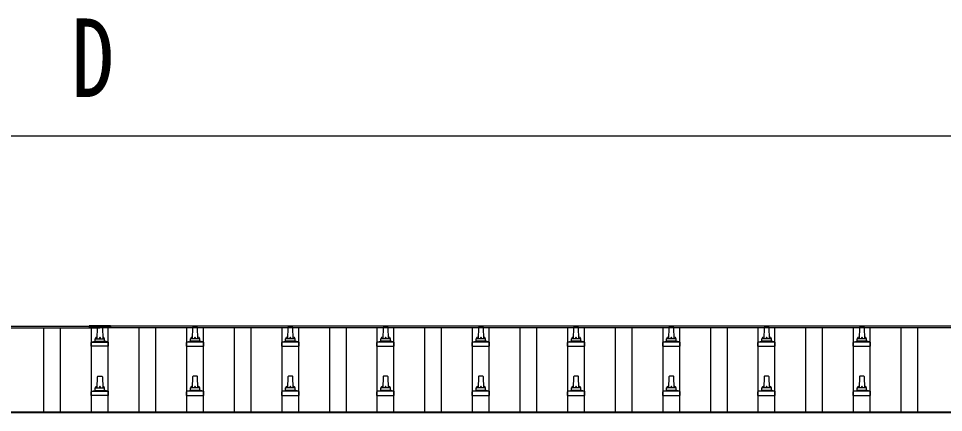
# Model space of a CAD drawing. Units: millimetres, scale not verified. Extents: x -21025 to 21025, y -14850 to 14850.
# Drawn here: x -9705 to -7763, y -901 to -73 of the extents above; entities that cross this region are included whole.
import ezdxf
from ezdxf.enums import TextEntityAlignment as Align

# ---------------------------------------------------------------- set-up
doc = ezdxf.new("R2010")
doc.units = ezdxf.units.MM
doc.header["$LTSCALE"] = 60
for name, color, linetype in [('0-5_YKK_13', 4, 'Continuous'), ('0-6_YKK_A1', 4, 'Continuous'), ('0-7_YKK_D', 6, 'Continuous')]:
    doc.layers.add(name, color=color, linetype=linetype)
doc.styles.add('ＭＳ ゴシック', font='')
doc.styles.get('ＭＳ ゴシック').set_extended_font_data('MS Gothic')

msp = doc.modelspace()

# ---------------------------------------------------------------- linework, layer by layer
at = {"layer": '0-5_YKK_13'}
for p, q in [((-9556.4, -718.1), (-9556.4, -720.95)), ((-9511.4, -718.1), (-9556.4, -718.1)), ((-9511.4, -718.1), (-9511.4, -720.95)), ((-9511.4, -719.95), (-9556.4, -719.95)), ((-9511.4, -720.95), (-9556.4, -720.95)), ((-9539.9, -745.62), (-9539.17, -722.1)), ((-9538.18, -721.12), (-9529.63, -721.12)), ((-9528.63, -722.1), (-9527.9, -745.62)), ((-9339.17, -722.1), (-9339.9, -745.62)), ((-9329.63, -721.12), (-9338.18, -721.12)), ((-9327.9, -745.62), (-9328.63, -722.1)), ((-9139.17, -722.1), (-9139.9, -745.62)), ((-9129.63, -721.12), (-9138.18, -721.12)), ((-9127.9, -745.62), (-9128.63, -722.1)), ((-8939.17, -722.1), (-8939.9, -745.62)), ((-8929.63, -721.12), (-8938.18, -721.12)), ((-8927.9, -745.62), (-8928.63, -722.1)), ((-8739.17, -722.1), (-8739.9, -745.62)), ((-8729.63, -721.12), (-8738.18, -721.12)), ((-8727.9, -745.62), (-8728.63, -722.1)), ((-8539.17, -722.1), (-8539.9, -745.62)), ((-8529.63, -721.12), (-8538.18, -721.12)), ((-8527.9, -745.62), (-8528.63, -722.1)), ((-8339.17, -722.1), (-8339.9, -745.62)), ((-8329.63, -721.12), (-8338.18, -721.12)), ((-8327.9, -745.62), (-8328.63, -722.1)), ((-8139.17, -722.1), (-8139.9, -745.62)), ((-8129.63, -721.12), (-8138.18, -721.12)), ((-8127.9, -745.62), (-8128.63, -722.1)), ((-7939.17, -722.1), (-7939.9, -745.62)), ((-7929.63, -721.12), (-7938.18, -721.12)), ((-7927.9, -745.62), (-7928.63, -722.1)), ((-9552.15, -761.12), (-9552.15, -753.41)), ((-9551.77, -752.62), (-9516.03, -752.62)), ((-9551.39, -752.44), (-9544.67, -750.81)), ((-9544.28, -750.62), (-9523.52, -750.62)), ((-9543.9, -749.84), (-9543.9, -745.62)), ((-9542.9, -745.62), (-9524.9, -745.62)), ((-9523.9, -749.84), (-9523.9, -745.62)), ((-9516.42, -752.44), (-9523.14, -750.81)), ((-9515.65, -761.12), (-9515.65, -753.41)), ((-9352.15, -761.12), (-9352.15, -753.41)), ((-9316.03, -752.62), (-9351.77, -752.62)), ((-9351.39, -752.44), (-9344.67, -750.81)), ((-9323.52, -750.62), (-9344.28, -750.62)), ((-9343.9, -749.84), (-9343.9, -745.62)), ((-9324.9, -745.62), (-9342.9, -745.62)), ((-9323.9, -749.84), (-9323.9, -745.62)), ((-9316.42, -752.44), (-9323.14, -750.81)), ((-9315.65, -761.12), (-9315.65, -753.41)), ((-9152.15, -761.12), (-9152.15, -753.41)), ((-9116.03, -752.62), (-9151.77, -752.62)), ((-9151.39, -752.44), (-9144.67, -750.81)), ((-9123.52, -750.62), (-9144.28, -750.62)), ((-9143.9, -749.84), (-9143.9, -745.62)), ((-9124.9, -745.62), (-9142.9, -745.62)), ((-9123.9, -749.84), (-9123.9, -745.62)), ((-9116.42, -752.44), (-9123.14, -750.81)), ((-9115.65, -761.12), (-9115.65, -753.41)), ((-8952.15, -761.12), (-8952.15, -753.41)), ((-8916.03, -752.62), (-8951.77, -752.62)), ((-8951.39, -752.44), (-8944.67, -750.81)), ((-8923.52, -750.62), (-8944.28, -750.62)), ((-8943.9, -749.84), (-8943.9, -745.62)), ((-8924.9, -745.62), (-8942.9, -745.62)), ((-8923.9, -749.84), (-8923.9, -745.62)), ((-8916.42, -752.44), (-8923.14, -750.81)), ((-8915.65, -761.12), (-8915.65, -753.41)), ((-8752.15, -761.12), (-8752.15, -753.41)), ((-8716.03, -752.62), (-8751.77, -752.62)), ((-8751.39, -752.44), (-8744.67, -750.81)), ((-8723.52, -750.62), (-8744.28, -750.62)), ((-8743.9, -749.84), (-8743.9, -745.62)), ((-8724.9, -745.62), (-8742.9, -745.62)), ((-8723.9, -749.84), (-8723.9, -745.62)), ((-8716.42, -752.44), (-8723.14, -750.81)), ((-8715.65, -761.12), (-8715.65, -753.41)), ((-8552.15, -761.12), (-8552.15, -753.41)), ((-8516.03, -752.62), (-8551.77, -752.62)), ((-8551.39, -752.44), (-8544.67, -750.81)), ((-8523.52, -750.62), (-8544.28, -750.62)), ((-8543.9, -749.84), (-8543.9, -745.62)), ((-8524.9, -745.62), (-8542.9, -745.62)), ((-8523.9, -749.84), (-8523.9, -745.62)), ((-8516.42, -752.44), (-8523.14, -750.81)), ((-8515.65, -761.12), (-8515.65, -753.41)), ((-8352.15, -761.12), (-8352.15, -753.41)), ((-8316.03, -752.62), (-8351.77, -752.62)), ((-8351.39, -752.44), (-8344.67, -750.81)), ((-8323.52, -750.62), (-8344.28, -750.62)), ((-8343.9, -749.84), (-8343.9, -745.62)), ((-8324.9, -745.62), (-8342.9, -745.62)), ((-8323.9, -749.84), (-8323.9, -745.62)), ((-8316.42, -752.44), (-8323.14, -750.81)), ((-8315.65, -761.12), (-8315.65, -753.41)), ((-8152.15, -761.12), (-8152.15, -753.41)), ((-8116.03, -752.62), (-8151.77, -752.62)), ((-8151.39, -752.44), (-8144.67, -750.81)), ((-8123.52, -750.62), (-8144.28, -750.62)), ((-8143.9, -749.84), (-8143.9, -745.62)), ((-8124.9, -745.62), (-8142.9, -745.62)), ((-8123.9, -749.84), (-8123.9, -745.62)), ((-8116.42, -752.44), (-8123.14, -750.81)), ((-8115.65, -761.12), (-8115.65, -753.41)), ((-7952.15, -761.12), (-7952.15, -753.41)), ((-7916.03, -752.62), (-7951.77, -752.62)), ((-7951.39, -752.44), (-7944.67, -750.81)), ((-7923.52, -750.62), (-7944.28, -750.62)), ((-7943.9, -749.84), (-7943.9, -745.62)), ((-7924.9, -745.62), (-7942.9, -745.62)), ((-7923.9, -749.84), (-7923.9, -745.62)), ((-7916.42, -752.44), (-7923.14, -750.81)), ((-7915.65, -761.12), (-7915.65, -753.41)), ((-9515.65, -761.12), (-9552.15, -761.12)), ((-9352.15, -761.12), (-9315.65, -761.12)), ((-9152.15, -761.12), (-9115.65, -761.12)), ((-8952.15, -761.12), (-8915.65, -761.12)), ((-8752.15, -761.12), (-8715.65, -761.12)), ((-8552.15, -761.12), (-8515.65, -761.12)), ((-8352.15, -761.12), (-8315.65, -761.12)), ((-8152.15, -761.12), (-8115.65, -761.12)), ((-7952.15, -761.12), (-7915.65, -761.12)), ((-9539.9, -848.96), (-9539.17, -825.43)), ((-9538.18, -824.46), (-9529.63, -824.46)), ((-9528.63, -825.43), (-9527.9, -848.96)), ((-9339.17, -825.43), (-9339.9, -848.96)), ((-9329.63, -824.46), (-9338.18, -824.46)), ((-9327.9, -848.96), (-9328.63, -825.43)), ((-9139.17, -825.43), (-9139.9, -848.96)), ((-9129.63, -824.46), (-9138.18, -824.46)), ((-9127.9, -848.96), (-9128.63, -825.43)), ((-8939.17, -825.43), (-8939.9, -848.96)), ((-8929.63, -824.46), (-8938.18, -824.46)), ((-8927.9, -848.96), (-8928.63, -825.43)), ((-8739.17, -825.43), (-8739.9, -848.96)), ((-8729.63, -824.46), (-8738.18, -824.46)), ((-8727.9, -848.96), (-8728.63, -825.43)), ((-8539.17, -825.43), (-8539.9, -848.96)), ((-8529.63, -824.46), (-8538.18, -824.46)), ((-8527.9, -848.96), (-8528.63, -825.43)), ((-8339.17, -825.43), (-8339.9, -848.96)), ((-8329.63, -824.46), (-8338.18, -824.46)), ((-8327.9, -848.96), (-8328.63, -825.43)), ((-8139.17, -825.43), (-8139.9, -848.96)), ((-8129.63, -824.46), (-8138.18, -824.46)), ((-8127.9, -848.96), (-8128.63, -825.43)), ((-7939.17, -825.43), (-7939.9, -848.96)), ((-7929.63, -824.46), (-7938.18, -824.46)), ((-7927.9, -848.96), (-7928.63, -825.43)), ((-9551.39, -855.77), (-9544.67, -854.14)), ((-9544.28, -853.96), (-9523.52, -853.96)), ((-9543.9, -853.17), (-9543.9, -848.96)), ((-9542.9, -848.96), (-9524.9, -848.96)), ((-9523.9, -853.17), (-9523.9, -848.96)), ((-9516.42, -855.77), (-9523.14, -854.14)), ((-9351.39, -855.77), (-9344.67, -854.14)), ((-9323.52, -853.96), (-9344.28, -853.96)), ((-9343.9, -853.17), (-9343.9, -848.96)), ((-9324.9, -848.96), (-9342.9, -848.96)), ((-9323.9, -853.17), (-9323.9, -848.96)), ((-9316.42, -855.77), (-9323.14, -854.14)), ((-9151.39, -855.77), (-9144.67, -854.14)), ((-9123.52, -853.96), (-9144.28, -853.96)), ((-9143.9, -853.17), (-9143.9, -848.96)), ((-9124.9, -848.96), (-9142.9, -848.96)), ((-9123.9, -853.17), (-9123.9, -848.96)), ((-9116.42, -855.77), (-9123.14, -854.14)), ((-8951.39, -855.77), (-8944.67, -854.14)), ((-8923.52, -853.96), (-8944.28, -853.96)), ((-8943.9, -853.17), (-8943.9, -848.96)), ((-8924.9, -848.96), (-8942.9, -848.96)), ((-8923.9, -853.17), (-8923.9, -848.96)), ((-8916.42, -855.77), (-8923.14, -854.14)), ((-8751.39, -855.77), (-8744.67, -854.14)), ((-8723.52, -853.96), (-8744.28, -853.96)), ((-8743.9, -853.17), (-8743.9, -848.96)), ((-8724.9, -848.96), (-8742.9, -848.96)), ((-8723.9, -853.17), (-8723.9, -848.96)), ((-8716.42, -855.77), (-8723.14, -854.14)), ((-8551.39, -855.77), (-8544.67, -854.14)), ((-8523.52, -853.96), (-8544.28, -853.96)), ((-8543.9, -853.17), (-8543.9, -848.96)), ((-8524.9, -848.96), (-8542.9, -848.96)), ((-8523.9, -853.17), (-8523.9, -848.96)), ((-8516.42, -855.77), (-8523.14, -854.14)), ((-8351.39, -855.77), (-8344.67, -854.14)), ((-8323.52, -853.96), (-8344.28, -853.96)), ((-8343.9, -853.17), (-8343.9, -848.96)), ((-8324.9, -848.96), (-8342.9, -848.96)), ((-8323.9, -853.17), (-8323.9, -848.96)), ((-8316.42, -855.77), (-8323.14, -854.14)), ((-8151.39, -855.77), (-8144.67, -854.14)), ((-8123.52, -853.96), (-8144.28, -853.96)), ((-8143.9, -853.17), (-8143.9, -848.96)), ((-8124.9, -848.96), (-8142.9, -848.96)), ((-8123.9, -853.17), (-8123.9, -848.96)), ((-8116.42, -855.77), (-8123.14, -854.14)), ((-7951.39, -855.77), (-7944.67, -854.14)), ((-7923.52, -853.96), (-7944.28, -853.96)), ((-7943.9, -853.17), (-7943.9, -848.96)), ((-7924.9, -848.96), (-7942.9, -848.96)), ((-7923.9, -853.17), (-7923.9, -848.96)), ((-7916.42, -855.77), (-7923.14, -854.14)), ((-9552.15, -864.46), (-9552.15, -856.74)), ((-9515.65, -864.46), (-9552.15, -864.46)), ((-9551.77, -855.96), (-9516.03, -855.96)), ((-9515.65, -864.46), (-9515.65, -856.74)), ((-9352.15, -864.46), (-9352.15, -856.74)), ((-9352.15, -864.46), (-9315.65, -864.46)), ((-9316.03, -855.96), (-9351.77, -855.96)), ((-9315.65, -864.46), (-9315.65, -856.74)), ((-9152.15, -864.46), (-9152.15, -856.74)), ((-9152.15, -864.46), (-9115.65, -864.46)), ((-9116.03, -855.96), (-9151.77, -855.96)), ((-9115.65, -864.46), (-9115.65, -856.74)), ((-8952.15, -864.46), (-8952.15, -856.74)), ((-8952.15, -864.46), (-8915.65, -864.46)), ((-8916.03, -855.96), (-8951.77, -855.96)), ((-8915.65, -864.46), (-8915.65, -856.74)), ((-8752.15, -864.46), (-8752.15, -856.74)), ((-8752.15, -864.46), (-8715.65, -864.46)), ((-8716.03, -855.96), (-8751.77, -855.96)), ((-8715.65, -864.46), (-8715.65, -856.74)), ((-8552.15, -864.46), (-8552.15, -856.74)), ((-8552.15, -864.46), (-8515.65, -864.46)), ((-8516.03, -855.96), (-8551.77, -855.96)), ((-8515.65, -864.46), (-8515.65, -856.74)), ((-8352.15, -864.46), (-8352.15, -856.74)), ((-8352.15, -864.46), (-8315.65, -864.46)), ((-8316.03, -855.96), (-8351.77, -855.96)), ((-8315.65, -864.46), (-8315.65, -856.74)), ((-8152.15, -864.46), (-8152.15, -856.74)), ((-8152.15, -864.46), (-8115.65, -864.46)), ((-8116.03, -855.96), (-8151.77, -855.96)), ((-8115.65, -864.46), (-8115.65, -856.74)), ((-7952.15, -864.46), (-7952.15, -856.74)), ((-7952.15, -864.46), (-7915.65, -864.46)), ((-7916.03, -855.96), (-7951.77, -855.96)), ((-7915.65, -864.46), (-7915.65, -856.74))]:
    msp.add_line(p, q, dxfattribs=at)
for centre, radius, start, end in [((-9538.18, -722.12), 1, 90, 178.60509), ((-9529.63, -722.12), 1, 1.39491, 90), ((-9338.18, -722.12), 1, 90, 178.60509), ((-9329.63, -722.12), 1, 1.39491, 90), ((-9138.18, -722.12), 1, 90, 178.60509), ((-9129.63, -722.12), 1, 1.39491, 90), ((-8938.18, -722.12), 1, 90, 178.60509), ((-8929.63, -722.12), 1, 1.39491, 90), ((-8738.18, -722.12), 1, 90, 178.60509), ((-8729.63, -722.12), 1, 1.39491, 90), ((-8538.18, -722.12), 1, 90, 178.60509), ((-8529.63, -722.12), 1, 1.39491, 90), ((-8338.18, -722.12), 1, 90, 178.60509), ((-8329.63, -722.12), 1, 1.39491, 90), ((-8138.18, -722.12), 1, 90, 178.60509), ((-8129.63, -722.12), 1, 1.39491, 90), ((-7938.18, -722.12), 1, 90, 178.60509), ((-7929.63, -722.12), 1, 1.39491, 90), ((-9551.15, -753.41), 1, 103.62699, 180), ((-9544.9, -749.84), 1, 283.62699, 0), ((-9539.82, -746.26), 4.13, 90, 171.17633), ((-9542.9, -746.62), 1, 90, 180), ((-9530.57, -745.62), 4.83, 133.60282, 180), ((-9537.23, -745.62), 4.83, 0, 46.39718), ((-9527.99, -746.26), 4.13, 8.82367, 90), ((-9524.9, -746.62), 1, 0, 90), ((-9522.9, -749.84), 1, 180, 256.37301), ((-9516.65, -753.41), 1, 0, 76.37301), ((-9351.15, -753.41), 1, 103.62699, 180), ((-9344.9, -749.84), 1, 283.62699, 0), ((-9339.82, -746.26), 4.13, 90, 171.17633), ((-9342.9, -746.62), 1, 90, 180), ((-9330.57, -745.62), 4.83, 133.60282, 180), ((-9337.23, -745.62), 4.83, 0, 46.39718), ((-9327.99, -746.26), 4.13, 8.82367, 90), ((-9324.9, -746.62), 1, 0, 90), ((-9322.9, -749.84), 1, 180, 256.37301), ((-9316.65, -753.41), 1, 0, 76.37301), ((-9151.15, -753.41), 1, 103.62699, 180), ((-9144.9, -749.84), 1, 283.62699, 0), ((-9139.82, -746.26), 4.13, 90, 171.17633), ((-9142.9, -746.62), 1, 90, 180), ((-9130.57, -745.62), 4.83, 133.60282, 180), ((-9137.23, -745.62), 4.83, 0, 46.39718), ((-9127.99, -746.26), 4.13, 8.82367, 90), ((-9124.9, -746.62), 1, 0, 90), ((-9122.9, -749.84), 1, 180, 256.37301), ((-9116.65, -753.41), 1, 0, 76.37301), ((-8951.15, -753.41), 1, 103.62699, 180), ((-8944.9, -749.84), 1, 283.62699, 0), ((-8939.82, -746.26), 4.13, 90, 171.17633), ((-8942.9, -746.62), 1, 90, 180), ((-8930.57, -745.62), 4.83, 133.60282, 180), ((-8937.23, -745.62), 4.83, 0, 46.39718), ((-8927.99, -746.26), 4.13, 8.82367, 90), ((-8924.9, -746.62), 1, 0, 90), ((-8922.9, -749.84), 1, 180, 256.37301), ((-8916.65, -753.41), 1, 0, 76.37301), ((-8751.15, -753.41), 1, 103.62699, 180), ((-8744.9, -749.84), 1, 283.62699, 0), ((-8739.82, -746.26), 4.13, 90, 171.17633), ((-8742.9, -746.62), 1, 90, 180), ((-8730.57, -745.62), 4.83, 133.60282, 180), ((-8737.23, -745.62), 4.83, 0, 46.39718), ((-8727.99, -746.26), 4.13, 8.82367, 90), ((-8724.9, -746.62), 1, 0, 90), ((-8722.9, -749.84), 1, 180, 256.37301), ((-8716.65, -753.41), 1, 0, 76.37301), ((-8551.15, -753.41), 1, 103.62699, 180), ((-8544.9, -749.84), 1, 283.62699, 0), ((-8539.82, -746.26), 4.13, 90, 171.17633), ((-8542.9, -746.62), 1, 90, 180), ((-8530.57, -745.62), 4.83, 133.60282, 180), ((-8537.23, -745.62), 4.83, 0, 46.39718), ((-8527.99, -746.26), 4.13, 8.82367, 90), ((-8524.9, -746.62), 1, 0, 90), ((-8522.9, -749.84), 1, 180, 256.37301), ((-8516.65, -753.41), 1, 0, 76.37301), ((-8351.15, -753.41), 1, 103.62699, 180), ((-8344.9, -749.84), 1, 283.62699, 0), ((-8339.82, -746.26), 4.13, 90, 171.17633), ((-8342.9, -746.62), 1, 90, 180), ((-8330.57, -745.62), 4.83, 133.60282, 180), ((-8337.23, -745.62), 4.83, 0, 46.39718), ((-8327.99, -746.26), 4.13, 8.82367, 90), ((-8324.9, -746.62), 1, 0, 90), ((-8322.9, -749.84), 1, 180, 256.37301), ((-8316.65, -753.41), 1, 0, 76.37301), ((-8151.15, -753.41), 1, 103.62699, 180), ((-8144.9, -749.84), 1, 283.62699, 0), ((-8139.82, -746.26), 4.13, 90, 171.17633), ((-8142.9, -746.62), 1, 90, 180), ((-8130.57, -745.62), 4.83, 133.60282, 180), ((-8137.23, -745.62), 4.83, 0, 46.39718), ((-8127.99, -746.26), 4.13, 8.82367, 90), ((-8124.9, -746.62), 1, 0, 90), ((-8122.9, -749.84), 1, 180, 256.37301), ((-8116.65, -753.41), 1, 0, 76.37301), ((-7951.15, -753.41), 1, 103.62699, 180), ((-7944.9, -749.84), 1, 283.62699, 0), ((-7939.82, -746.26), 4.13, 90, 171.17633), ((-7942.9, -746.62), 1, 90, 180), ((-7930.57, -745.62), 4.83, 133.60282, 180), ((-7937.23, -745.62), 4.83, 0, 46.39718), ((-7927.99, -746.26), 4.13, 8.82367, 90), ((-7924.9, -746.62), 1, 0, 90), ((-7922.9, -749.84), 1, 180, 256.37301), ((-7916.65, -753.41), 1, 0, 76.37301), ((-9538.18, -825.46), 1, 90, 178.60509), ((-9529.63, -825.46), 1, 1.39491, 90), ((-9338.18, -825.46), 1, 90, 178.60509), ((-9329.63, -825.46), 1, 1.39491, 90), ((-9138.18, -825.46), 1, 90, 178.60509), ((-9129.63, -825.46), 1, 1.39491, 90), ((-8938.18, -825.46), 1, 90, 178.60509), ((-8929.63, -825.46), 1, 1.39491, 90), ((-8738.18, -825.46), 1, 90, 178.60509), ((-8729.63, -825.46), 1, 1.39491, 90), ((-8538.18, -825.46), 1, 90, 178.60509), ((-8529.63, -825.46), 1, 1.39491, 90), ((-8338.18, -825.46), 1, 90, 178.60509), ((-8329.63, -825.46), 1, 1.39491, 90), ((-8138.18, -825.46), 1, 90, 178.60509), ((-8129.63, -825.46), 1, 1.39491, 90), ((-7938.18, -825.46), 1, 90, 178.60509), ((-7929.63, -825.46), 1, 1.39491, 90), ((-9544.9, -853.17), 1, 283.62699, 0), ((-9539.82, -849.59), 4.13, 90, 171.17633), ((-9542.9, -849.96), 1, 90, 180), ((-9530.57, -848.96), 4.83, 133.60282, 180), ((-9537.23, -848.96), 4.83, 0, 46.39718), ((-9527.99, -849.59), 4.13, 8.82367, 90), ((-9524.9, -849.96), 1, 0, 90), ((-9522.9, -853.17), 1, 180, 256.37301), ((-9344.9, -853.17), 1, 283.62699, 0), ((-9339.82, -849.59), 4.13, 90, 171.17633), ((-9342.9, -849.96), 1, 90, 180), ((-9330.57, -848.96), 4.83, 133.60282, 180), ((-9337.23, -848.96), 4.83, 0, 46.39718), ((-9327.99, -849.59), 4.13, 8.82367, 90), ((-9324.9, -849.96), 1, 0, 90), ((-9322.9, -853.17), 1, 180, 256.37301), ((-9144.9, -853.17), 1, 283.62699, 0), ((-9139.82, -849.59), 4.13, 90, 171.17633), ((-9142.9, -849.96), 1, 90, 180), ((-9130.57, -848.96), 4.83, 133.60282, 180), ((-9137.23, -848.96), 4.83, 0, 46.39718), ((-9127.99, -849.59), 4.13, 8.82367, 90), ((-9124.9, -849.96), 1, 0, 90), ((-9122.9, -853.17), 1, 180, 256.37301), ((-8944.9, -853.17), 1, 283.62699, 0), ((-8939.82, -849.59), 4.13, 90, 171.17633), ((-8942.9, -849.96), 1, 90, 180), ((-8930.57, -848.96), 4.83, 133.60282, 180), ((-8937.23, -848.96), 4.83, 0, 46.39718), ((-8927.99, -849.59), 4.13, 8.82367, 90), ((-8924.9, -849.96), 1, 0, 90), ((-8922.9, -853.17), 1, 180, 256.37301), ((-8744.9, -853.17), 1, 283.62699, 0), ((-8739.82, -849.59), 4.13, 90, 171.17633), ((-8742.9, -849.96), 1, 90, 180), ((-8730.57, -848.96), 4.83, 133.60282, 180), ((-8737.23, -848.96), 4.83, 0, 46.39718), ((-8727.99, -849.59), 4.13, 8.82367, 90), ((-8724.9, -849.96), 1, 0, 90), ((-8722.9, -853.17), 1, 180, 256.37301), ((-8544.9, -853.17), 1, 283.62699, 0), ((-8539.82, -849.59), 4.13, 90, 171.17633), ((-8542.9, -849.96), 1, 90, 180), ((-8530.57, -848.96), 4.83, 133.60282, 180), ((-8537.23, -848.96), 4.83, 0, 46.39718), ((-8527.99, -849.59), 4.13, 8.82367, 90), ((-8524.9, -849.96), 1, 0, 90), ((-8522.9, -853.17), 1, 180, 256.37301), ((-8344.9, -853.17), 1, 283.62699, 0), ((-8339.82, -849.59), 4.13, 90, 171.17633), ((-8342.9, -849.96), 1, 90, 180), ((-8330.57, -848.96), 4.83, 133.60282, 180), ((-8337.23, -848.96), 4.83, 0, 46.39718), ((-8327.99, -849.59), 4.13, 8.82367, 90), ((-8324.9, -849.96), 1, 0, 90), ((-8322.9, -853.17), 1, 180, 256.37301), ((-8144.9, -853.17), 1, 283.62699, 0), ((-8139.82, -849.59), 4.13, 90, 171.17633), ((-8142.9, -849.96), 1, 90, 180), ((-8130.57, -848.96), 4.83, 133.60282, 180), ((-8137.23, -848.96), 4.83, 0, 46.39718), ((-8127.99, -849.59), 4.13, 8.82367, 90), ((-8124.9, -849.96), 1, 0, 90), ((-8122.9, -853.17), 1, 180, 256.37301), ((-7944.9, -853.17), 1, 283.62699, 0), ((-7939.82, -849.59), 4.13, 90, 171.17633), ((-7942.9, -849.96), 1, 90, 180), ((-7930.57, -848.96), 4.83, 133.60282, 180), ((-7937.23, -848.96), 4.83, 0, 46.39718), ((-7927.99, -849.59), 4.13, 8.82367, 90), ((-7924.9, -849.96), 1, 0, 90), ((-7922.9, -853.17), 1, 180, 256.37301), ((-9551.15, -856.74), 1, 103.62699, 180), ((-9516.65, -856.74), 1, 0, 76.37301), ((-9351.15, -856.74), 1, 103.62699, 180), ((-9316.65, -856.74), 1, 0, 76.37301), ((-9151.15, -856.74), 1, 103.62699, 180), ((-9116.65, -856.74), 1, 0, 76.37301), ((-8951.15, -856.74), 1, 103.62699, 180), ((-8916.65, -856.74), 1, 0, 76.37301), ((-8751.15, -856.74), 1, 103.62699, 180), ((-8716.65, -856.74), 1, 0, 76.37301), ((-8551.15, -856.74), 1, 103.62699, 180), ((-8516.65, -856.74), 1, 0, 76.37301), ((-8351.15, -856.74), 1, 103.62699, 180), ((-8316.65, -856.74), 1, 0, 76.37301), ((-8151.15, -856.74), 1, 103.62699, 180), ((-8116.65, -856.74), 1, 0, 76.37301), ((-7951.15, -856.74), 1, 103.62699, 180), ((-7916.65, -856.74), 1, 0, 76.37301)]:
    msp.add_arc(centre, radius, start, end, dxfattribs=at)
at = {"layer": '0-6_YKK_A1'}
for p, q in [((-17356.9, -719.1), (-9556.4, -719.1)), ((-17356.9, -722.69), (-9533.9, -722.69)), ((-9651.4, -898.72), (-9651.4, -722.69)), ((-9616.4, -898.72), (-9616.4, -722.69)), ((-9551.4, -897.76), (-9551.4, -722.69)), ((-9533.9, -720.95), (-9533.9, -722.69)), ((-1710.9, -722.69), (-9533.9, -722.69)), ((-9516.4, -897.76), (-9516.4, -722.69)), ((-1710.9, -719.1), (-9511.4, -719.1)), ((-9451.4, -898.72), (-9451.4, -722.69)), ((-9416.4, -898.72), (-9416.4, -722.69)), ((-9351.4, -898.72), (-9351.4, -722.69)), ((-9316.4, -898.72), (-9316.4, -722.69)), ((-9251.4, -898.72), (-9251.4, -722.69)), ((-9216.4, -898.72), (-9216.4, -722.69)), ((-9151.4, -898.72), (-9151.4, -722.69)), ((-9116.4, -898.72), (-9116.4, -722.69)), ((-9051.4, -898.72), (-9051.4, -722.69)), ((-9016.4, -898.72), (-9016.4, -722.69)), ((-8951.4, -898.72), (-8951.4, -722.69)), ((-8916.4, -898.72), (-8916.4, -722.69)), ((-8851.4, -898.72), (-8851.4, -722.69)), ((-8816.4, -898.72), (-8816.4, -722.69)), ((-8751.4, -898.72), (-8751.4, -722.69)), ((-8716.4, -898.72), (-8716.4, -722.69)), ((-8651.4, -898.72), (-8651.4, -722.69)), ((-8616.4, -898.72), (-8616.4, -722.69)), ((-8551.4, -898.72), (-8551.4, -722.69)), ((-8516.4, -898.72), (-8516.4, -722.69)), ((-8451.4, -898.72), (-8451.4, -722.69)), ((-8416.4, -898.72), (-8416.4, -722.69)), ((-8351.4, -898.72), (-8351.4, -722.69)), ((-8316.4, -898.72), (-8316.4, -722.69)), ((-8251.4, -898.72), (-8251.4, -722.69)), ((-8216.4, -898.72), (-8216.4, -722.69)), ((-8151.4, -898.72), (-8151.4, -722.69)), ((-8116.4, -898.72), (-8116.4, -722.69)), ((-8051.4, -898.72), (-8051.4, -722.69)), ((-8016.4, -898.72), (-8016.4, -722.69)), ((-7951.4, -898.72), (-7951.4, -722.69)), ((-7916.4, -898.72), (-7916.4, -722.69)), ((-7851.4, -898.72), (-7851.4, -722.69)), ((-7816.4, -898.72), (-7816.4, -722.69)), ((-11323.9, -898.95), (-7742.9, -898.95)), ((-11323.9, -900.51), (-7742.9, -900.51))]:
    msp.add_line(p, q, dxfattribs=at)
at = {"layer": '0-7_YKK_D'}
msp.add_line((-17118.9, -319.1), (-1948.9, -319.1), dxfattribs=at)

# ---------------------------------------------------------------- texts
at = {"layer": '0-7_YKK_D', "style": 'ＭＳ ゴシック', "width": 0.8}
msp.add_text('D', height=165, dxfattribs=at).set_placement((-9593.9, -287.1), align=Align.BOTTOM_LEFT)

doc.saveas('drawing.dxf')
